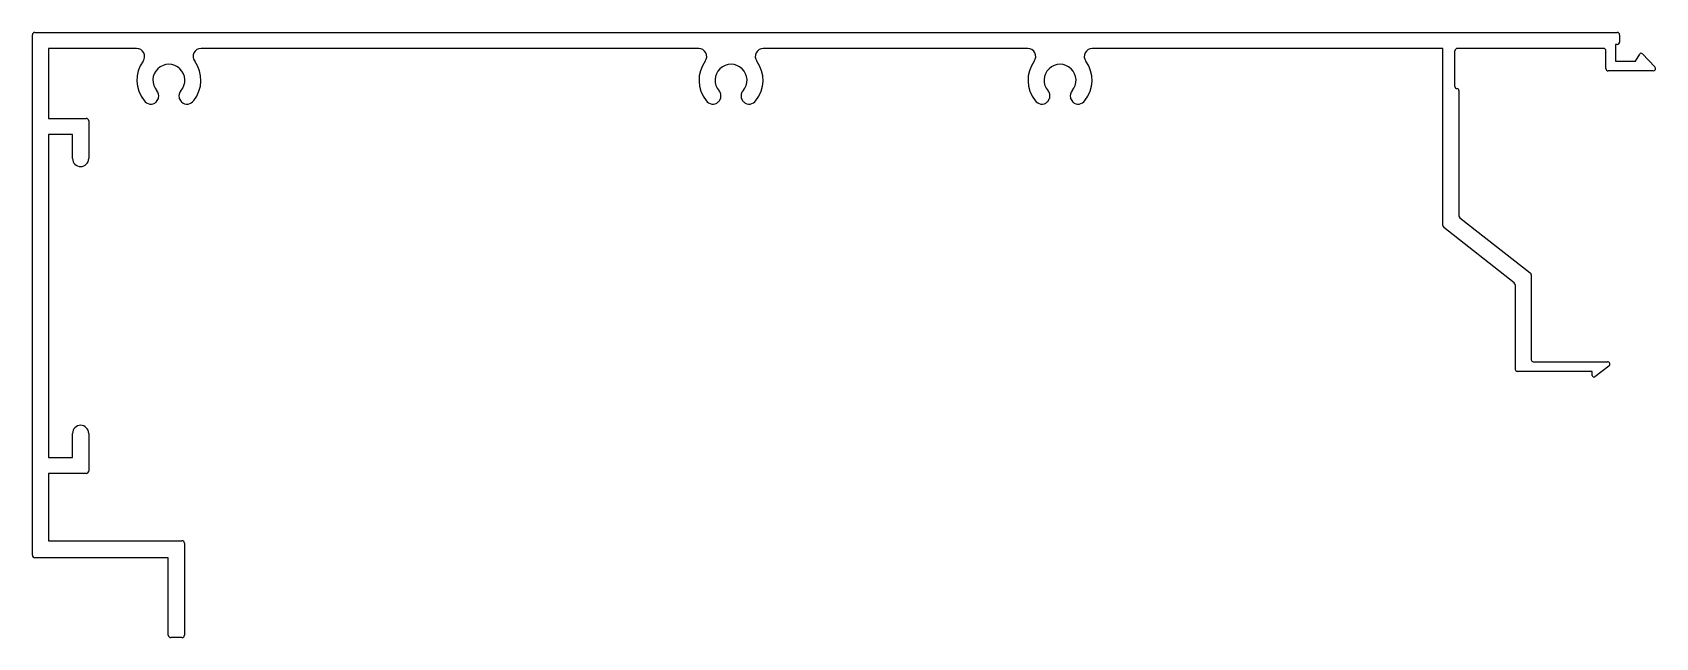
# Model space of a CAD drawing. Extents: x 2821 to 3023, y 1493 to 1568.
import ezdxf

# ---------------------------------------------------------------- set-up
doc = ezdxf.new("R2010")
doc.units = 0
doc.layers.get('0').update_dxf_attribs({"linetype": 'CONTINUOUS'})

msp = doc.modelspace()

# ---------------------------------------------------------------- linework, layer by layer
for p, q in [((2821.3, 1503.18), (2821.3, 1568.05)), ((2821.6, 1568.35), (3018.68, 1568.35)), ((3018.48, 1566.85), (3018.48, 1564.75)), ((3018.68, 1566.85), (3018.48, 1566.85)), ((3018.98, 1568.05), (3018.98, 1567.15)), ((2823.3, 1566.35), (2823.3, 1557.63)), ((2834.27, 1566.35), (2823.3, 1566.35)), ((2904.29, 1566.35), (2842.31, 1566.35)), ((2945.27, 1566.35), (2912.33, 1566.35)), ((2996.98, 1566.35), (2953.31, 1566.35)), ((2996.98, 1544.29), (2996.98, 1566.35)), ((2998.48, 1561.6), (2998.48, 1566.05)), ((3016.98, 1566.35), (2998.78, 1566.35)), ((3017.28, 1563.85), (3017.28, 1566.05)), ((3018.48, 1564.75), (3020.98, 1564.75)), ((3020.98, 1564.75), (3021.5, 1565.64)), ((3021.82, 1565.69), (3023.38, 1564.06)), ((3023.16, 1563.55), (3017.58, 1563.55)), ((2998.98, 1561.1), (2998.98, 1545.48)), ((2836.76, 1559.74), (2836.99, 1560.13)), ((2839.59, 1560.13), (2839.82, 1559.74)), ((2907, 1560.13), (2906.78, 1559.74)), ((2909.84, 1559.74), (2909.61, 1560.13)), ((2947.76, 1559.74), (2947.99, 1560.13)), ((2950.59, 1560.13), (2950.82, 1559.74)), ((2823.3, 1557.63), (2828, 1557.63)), ((2828.3, 1557.33), (2828.3, 1552.63)), ((2823.3, 1555.63), (2823.3, 1515.38)), ((2826.3, 1555.63), (2823.3, 1555.63)), ((2826.3, 1552.63), (2826.3, 1555.63)), ((2999.09, 1545.25), (3007.86, 1538.37)), ((3005.87, 1537.14), (2997.09, 1544.05)), ((3005.98, 1536.9), (3005.98, 1526.35)), ((3007.98, 1538.13), (3007.98, 1527.55)), ((3008.23, 1527.3), (3017.48, 1527.3)), ((3017.66, 1526.76), (3015.9, 1525.44)), ((3015.58, 1526.1), (3006.23, 1526.1)), ((3015.58, 1525.6), (3015.58, 1526.1)), ((2826.3, 1515.38), (2826.3, 1518.38)), ((2828.3, 1518.38), (2828.3, 1513.68)), ((2823.3, 1515.38), (2826.3, 1515.38)), ((2823.3, 1513.38), (2823.3, 1504.99)), ((2828, 1513.38), (2823.3, 1513.38)), ((2823.3, 1504.99), (2839.92, 1504.99)), ((2840.22, 1504.69), (2840.22, 1493.23)), ((2838.22, 1502.88), (2821.6, 1502.88)), ((2838.22, 1493.23), (2838.22, 1502.88)), ((2839.92, 1492.93), (2838.52, 1492.93))]:
    msp.add_line(p, q)
for centre, radius, start, end in [((2821.6, 1568.05), 0.3, 90, 180), ((3018.68, 1568.05), 0.3, 0, 90), ((3018.68, 1567.15), 0.3, 270, 360), ((2834.27, 1565.35), 1, 323.6259, 90), ((2838.29, 1562.39), 3.99, 143.6259, 219.2043), ((2842.31, 1565.35), 1, 90, 216.3741), ((2838.29, 1562.39), 3.99, 320.7957, 36.3741), ((2904.29, 1565.35), 1, 323.6259, 90), ((2908.31, 1562.39), 3.99, 143.6259, 219.2043), ((2912.33, 1565.35), 1, 90, 216.3741), ((2908.31, 1562.39), 3.99, 320.7957, 36.3741), ((2945.27, 1565.35), 1, 323.6259, 90), ((2949.29, 1562.39), 3.99, 143.6259, 219.2043), ((2953.31, 1565.35), 1, 90, 216.3741), ((2949.29, 1562.39), 3.99, 320.7957, 36.3741), ((2998.78, 1566.05), 0.3, 90, 180), ((3016.98, 1566.05), 0.3, 0, 90), ((3021.67, 1565.55), 0.2, 43.7397, 151.6151), ((2838.29, 1562.39), 1.99, 318.8604, 221.1396), ((2908.31, 1562.39), 1.99, 318.8604, 221.1396), ((2949.29, 1562.39), 1.99, 318.8604, 221.1396), ((3017.58, 1563.85), 0.3, 180, 270), ((3023.16, 1563.85), 0.3, 270, 43.7397), ((2836.03, 1560.42), 1, 347.6376, 41.1396), ((2840.55, 1560.42), 1, 138.8604, 192.4012), ((2906.05, 1560.42), 1, 347.5988, 41.1396), ((2910.56, 1560.42), 1, 138.8604, 192.3624), ((2947.03, 1560.42), 1, 347.6376, 41.1396), ((2951.55, 1560.42), 1, 138.8604, 192.4012), ((2998.73, 1561.6), 0.25, 180, 270), ((2998.73, 1561.1), 0.25, 0, 90), ((2836.03, 1560.42), 1, 213.4188, 312.3624), ((2836.54, 1559.86), 0.25, 312.3624, 330), ((2836.77, 1560.26), 0.25, 330, 347.6376), ((2839.81, 1560.26), 0.25, 192.4012, 210), ((2840.04, 1559.86), 0.25, 210, 227.5988), ((2840.55, 1560.42), 1, 227.5988, 326.5812), ((2906.05, 1560.42), 1, 213.4188, 312.4012), ((2906.56, 1559.86), 0.25, 312.4012, 330), ((2906.79, 1560.26), 0.25, 330, 347.5988), ((2909.83, 1560.26), 0.25, 192.3624, 210), ((2910.05, 1559.86), 0.25, 210, 227.6376), ((2910.56, 1560.42), 1, 227.6376, 326.5812), ((2947.03, 1560.42), 1, 213.4188, 312.3624), ((2947.54, 1559.86), 0.25, 312.3624, 330), ((2947.77, 1560.26), 0.25, 330, 347.6376), ((2950.81, 1560.26), 0.25, 192.4012, 210), ((2951.04, 1559.86), 0.25, 210, 227.5988), ((2951.55, 1560.42), 1, 227.5988, 326.5812), ((2828, 1557.33), 0.3, 0, 90), ((2827.3, 1552.63), 1, 180, 0), ((2999.28, 1545.48), 0.3, 180, 231.8992), ((2997.28, 1544.29), 0.3, 180, 231.737), ((3005.68, 1536.9), 0.3, 0, 51.737), ((3007.68, 1538.13), 0.3, 0, 51.8992), ((3006.23, 1526.35), 0.25, 180, 270), ((3008.23, 1527.55), 0.25, 180, 270), ((3017.48, 1527), 0.3, 306.9209, 90), ((3015.78, 1525.6), 0.2, 180, 308.2319), ((2827.3, 1518.38), 1, 0, 180), ((2828, 1513.68), 0.3, 270, 0), ((2839.92, 1504.69), 0.3, 0, 90), ((2821.6, 1503.18), 0.3, 180, 270), ((2838.52, 1493.23), 0.3, 180, 270), ((2839.92, 1493.23), 0.3, 270, 0)]:
    msp.add_arc(centre, radius, start, end)

doc.saveas('drawing.dxf')
